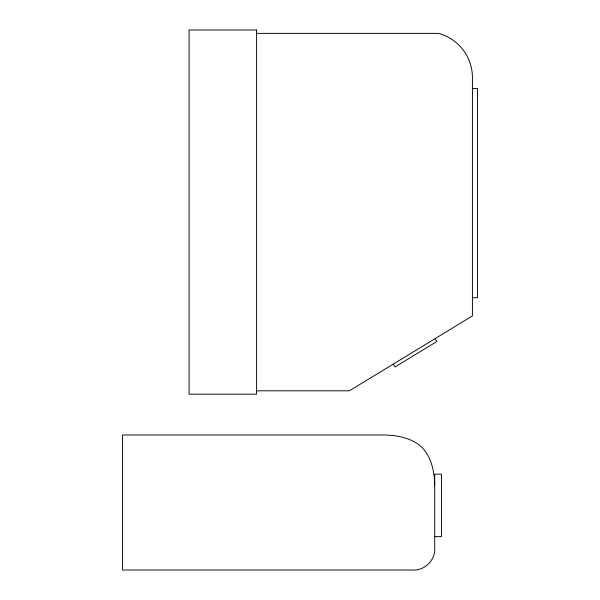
<?xml version="1.0" encoding="UTF-8"?>
<svg xmlns="http://www.w3.org/2000/svg" width="600" height="600" viewBox="0 0 600 600"><rect width="100%" height="100%" fill="white"/><g stroke="black" fill="none" stroke-linecap="round" stroke-linejoin="round"><path stroke-width="0.9" d="M256.59 33.375L438.54 33.375A45.75 45.75 0 0 1 472.425 77.565L472.425 315.907L349.403 390.803L256.59 390.803M472.425 88.433L477.487 88.433L477.487 297.69L472.425 297.69M434.707 536.618L441.457 536.618L441.457 474.173L434.707 474.173L434.707 546.518C436.147 559.965 424.68 571.44 411.225 570L122.512 570L122.512 434.993L384.562 434.993C398.033 435.285 411.998 438.09 422.175 447.533C431.618 457.71 434.415 471.675 434.707 485.145M435.067 338.655L436.822 341.535L395.018 366.983L393.263 364.103M256.59 30L189.083 30L189.083 394.178L256.59 394.178L256.59 30"/></g></svg>
